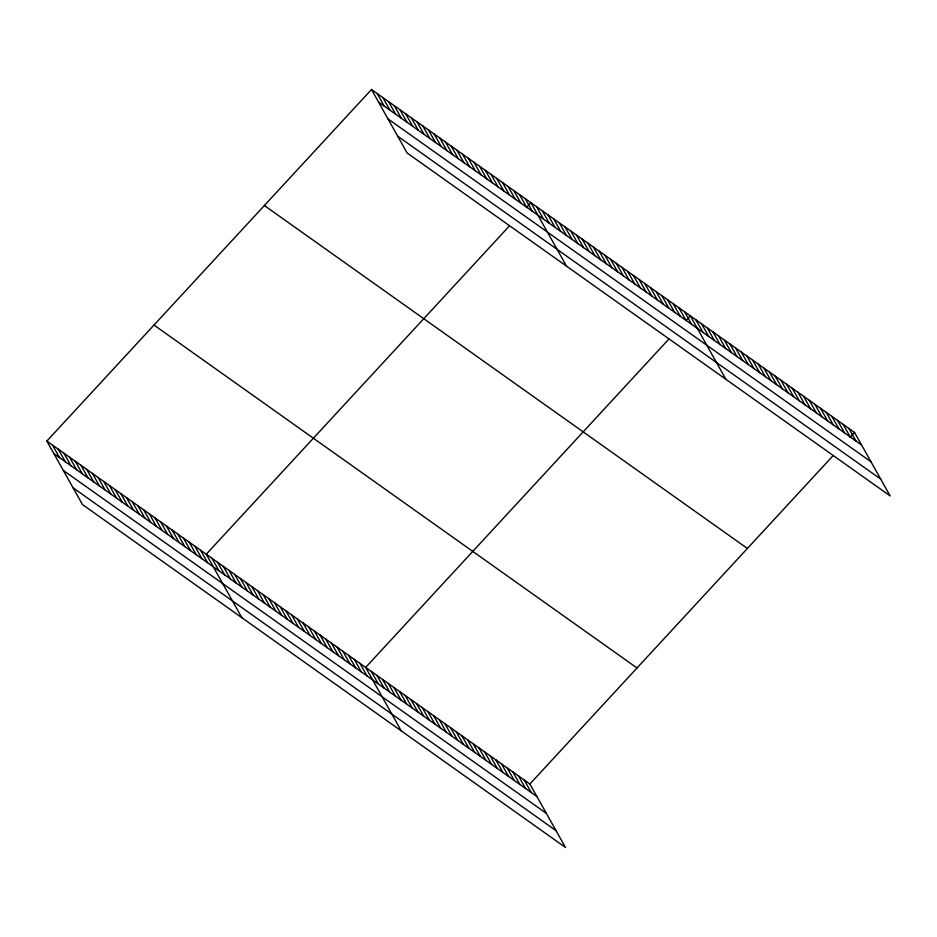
<?xml version="1.0" encoding="UTF-8"?>
<svg xmlns="http://www.w3.org/2000/svg" width="937" height="937" viewBox="0 0 937 937"><rect width="100%" height="100%" fill="white"/><g stroke="black" fill="none" stroke-linecap="round" stroke-linejoin="round"><path stroke-width="1.41" d="M46.85 441.081L529.873 784.011L565.503 847.481L82.468 504.551L46.85 441.081L371.497 89.519L854.532 432.449L890.15 495.919L407.126 152.989L371.497 89.519M509.47 225.887L206.245 554.247L241.875 617.717M526.442 207.522L530.904 202.685L566.522 266.155M668.877 339.053L365.653 667.413L401.27 730.883M685.837 320.688L690.3 315.851L725.917 379.321M529.873 784.011L833.098 455.651M850.07 437.274L854.532 432.449M378.536 102.063L861.571 444.993M387.977 118.87L871 461.8M397.686 136.181L880.721 479.112M264.363 205.531L747.398 548.461M153.984 325.057L637.008 667.987M53.889 453.625L536.913 796.555M63.318 470.433L546.353 813.363M73.039 487.744L556.063 830.674M848.863 428.42L855.903 440.964M843.206 424.402L850.246 436.947M837.537 420.385L844.577 432.929M831.88 416.368L838.92 428.9M826.211 412.339L833.251 424.883M820.554 408.321L827.594 420.865M814.885 404.304L821.925 416.848M809.228 400.286L816.268 412.819M803.559 396.257L810.599 408.801M797.902 392.24L804.942 404.784M792.233 388.223L799.273 400.767M786.576 384.193L793.616 396.738M780.908 380.176L787.947 392.72M775.25 376.159L782.29 388.703M769.582 372.141L776.621 384.674M763.924 368.112L770.964 380.656M758.256 364.095L765.295 376.639M752.598 360.077L759.638 372.621M746.93 356.06L753.969 368.592M741.272 352.031L748.3 364.575M735.604 348.014L742.643 360.558M729.946 343.996L736.974 356.54M724.278 339.967L731.317 352.511M718.62 335.95L725.648 348.494M712.952 331.932L719.991 344.476M707.294 327.915L714.322 340.459M701.626 323.886L708.665 336.43M695.968 319.868L702.996 332.412M684.607 311.81L691.647 324.354M678.915 307.769L685.954 320.313M673.223 303.729L680.262 316.261M667.531 299.688L674.57 312.22M661.838 295.635L668.877 308.179M656.146 291.594L663.185 304.138M650.454 287.554L657.493 300.098M644.761 283.513L651.801 296.057M639.069 279.472L646.108 292.016M633.377 275.431L640.404 287.975M627.673 271.39L634.712 283.934M621.981 267.35L629.02 279.894M616.288 263.309L623.328 275.853M610.596 259.268L617.635 271.812M604.904 255.227L611.943 267.771M599.212 251.186L606.251 263.73M593.519 247.145L600.558 259.678M587.827 243.105L594.866 255.637M582.135 239.052L589.174 251.596M576.442 235.011L583.482 247.555M570.75 230.97L577.789 243.515M565.058 226.93L572.097 239.474M559.366 222.889L566.405 235.433M553.673 218.848L560.713 231.392M547.981 214.807L555.02 227.351M542.289 210.766L549.328 223.311M536.596 206.726L543.636 219.27M525.212 198.644L532.251 211.188M519.52 194.603L526.559 207.147M513.827 190.562L520.855 203.095M508.135 186.522L515.163 199.054M502.431 182.469L509.47 195.013M496.739 178.428L503.778 190.972M491.047 174.387L498.086 186.931M485.354 170.347L492.393 182.891M479.662 166.306L486.701 178.85M473.97 162.265L481.009 174.809M468.277 158.224L475.317 170.768M462.585 154.183L469.624 166.727M456.893 150.143L463.932 162.687M451.201 146.102L458.24 158.646M445.508 142.061L452.548 154.605M439.816 138.02L446.855 150.552M434.124 133.979L441.163 146.512M428.432 129.927L435.471 142.471M422.739 125.886L429.778 138.43M417.047 121.845L424.086 134.389M411.355 117.804L418.394 130.348M405.662 113.764L412.702 126.308M399.97 109.723L407.009 122.267M394.278 105.682L401.317 118.226M388.586 101.641L395.613 114.185M382.882 97.6L389.921 110.144M377.189 93.559L384.229 106.104M524.216 779.982L531.256 792.526M518.548 775.965L525.587 788.509M512.89 771.947L519.93 784.492M507.222 767.93L514.261 780.462M501.564 763.901L508.604 776.445M495.896 759.884L502.935 772.428M490.238 755.866L497.278 768.41M484.57 751.849L491.609 764.381M478.912 747.82L485.952 760.364M473.244 743.802L480.283 756.346M467.586 739.785L474.626 752.329M461.918 735.756L468.957 748.3M456.26 731.738L463.3 744.283M450.592 727.721L457.631 740.265M444.934 723.704L451.974 736.236M439.266 719.675L446.305 732.219M433.608 715.657L440.648 728.201M427.94 711.64L434.979 724.184M422.282 707.622L429.322 720.155M416.614 703.593L423.653 716.137M410.956 699.576L417.996 712.12M405.288 695.559L412.327 708.103M399.63 691.529L406.67 704.074M393.962 687.512L401.001 700.056M388.305 683.495L395.344 696.039M382.636 679.477L389.675 692.021M376.979 675.448L384.018 687.992M371.31 671.431L378.349 683.975M359.96 663.373L366.988 675.917M354.256 659.332L361.295 671.876M348.564 655.291L355.603 667.823M342.872 651.25L349.911 663.783M337.179 647.198L344.219 659.742M331.487 643.157L338.526 655.701M325.795 639.116L332.834 651.66M320.103 635.075L327.142 647.619M314.41 631.034L321.45 643.578M308.718 626.994L315.757 639.538M303.026 622.953L310.065 635.497M297.334 618.912L304.373 631.456M291.641 614.871L298.68 627.415M285.949 610.83L292.988 623.374M280.257 606.789L287.296 619.334M274.564 602.749L281.604 615.293M268.872 598.708L275.911 611.24M263.18 594.667L270.219 607.199M257.488 590.615L264.527 603.159M251.795 586.574L258.835 599.118M246.103 582.533L253.142 595.077M240.411 578.492L247.45 591.036M234.718 574.451L241.746 586.995M229.015 570.41L236.054 582.955M223.322 566.37L230.361 578.914M217.63 562.329L224.669 574.873M211.938 558.288L218.977 570.832M200.553 550.206L207.592 562.75M194.861 546.166L201.9 558.71M189.169 542.125L196.208 554.657M183.476 538.084L190.516 550.616M177.784 534.031L184.823 546.576M172.092 529.991L179.131 542.535M166.399 525.95L173.439 538.494M160.707 521.909L167.746 534.453M155.015 517.868L162.054 530.412M149.323 513.827L156.362 526.371M143.63 509.787L150.67 522.331M137.938 505.746L144.977 518.29M132.246 501.705L139.285 514.249M126.554 497.664L133.593 510.208M120.861 493.623L127.9 506.167M115.169 489.582L122.197 502.115M109.477 485.542L116.504 498.074M103.773 481.489L110.812 494.033M98.08 477.448L105.12 489.992M92.388 473.408L99.427 485.952M86.696 469.367L93.735 481.911M81.004 465.326L88.043 477.87M75.311 461.285L82.351 473.829M69.619 457.244L76.658 469.788M63.927 453.203L70.966 465.748M58.235 449.163L65.274 461.707M52.542 445.122L59.581 457.666"/></g></svg>
